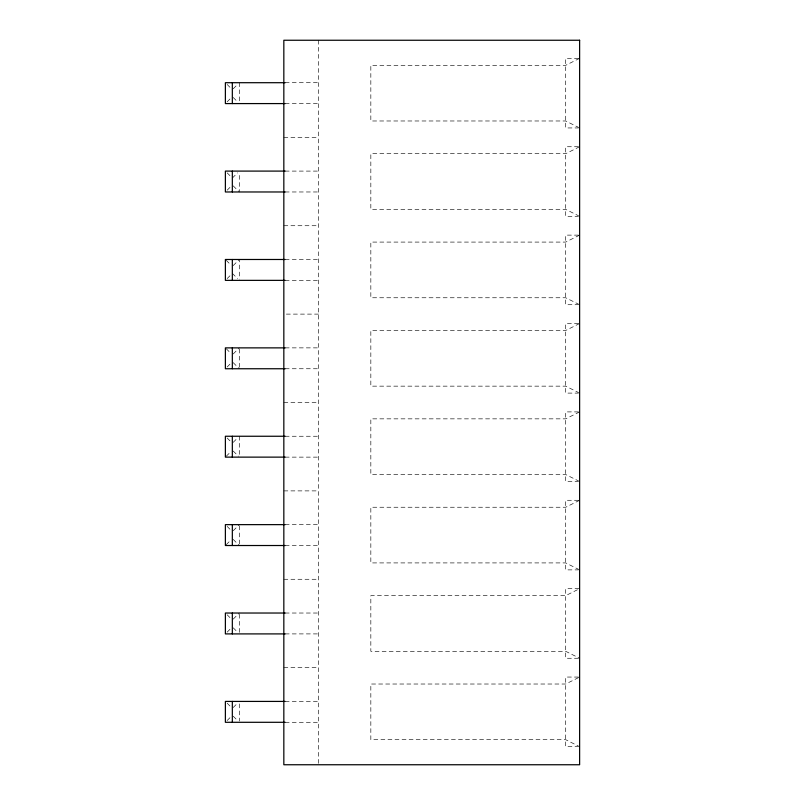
<?xml version="1.0" encoding="UTF-8"?>
<svg xmlns="http://www.w3.org/2000/svg" width="805" height="805" viewBox="0 0 805 805"><rect width="100%" height="100%" fill="white"/><g stroke="black" fill="none" stroke-linecap="round" stroke-linejoin="round"><path stroke-width="0.6" stroke-dasharray="4.03 3.02" d="M233.209 88.791L237.556 84.445M227.121 101.843L230.592 98.361M232.333 178.056L237.556 172.834M227.121 190.232L230.592 186.75M233.209 265.57L239.296 259.482L239.296 279.134M227.121 278.621L230.592 275.139M233.209 353.959L239.296 347.871M227.121 367.01L230.592 363.528M233.209 442.348L237.556 437.99M226.245 456.264L230.592 451.917M233.209 530.737L239.296 524.639M226.245 544.653L230.592 540.306M233.209 619.115L239.296 613.028M227.121 632.167L230.592 628.685M233.209 707.504L237.556 703.157M227.121 720.556L230.592 717.074M579.62 58.342L565.704 65.306L370.833 65.306L370.833 120.981L565.704 120.981L578.554 127.401M579.62 146.731L565.704 153.695L370.833 153.695L370.833 209.37L565.704 209.37L578.554 215.79M579.62 235.12L565.704 242.084L370.833 242.084L370.833 297.759L565.704 297.759L578.554 304.179M579.62 323.509L565.704 330.463L370.833 330.463L370.833 386.148L565.704 386.148L578.554 392.568M579.62 411.898L565.704 418.852L370.833 418.852L370.833 474.537L565.704 474.537L578.554 480.957M579.62 500.287L565.704 507.241L370.833 507.241L370.833 562.916L565.704 562.916L578.554 569.346M578.554 677.599L565.704 684.019L370.833 684.019L370.833 739.694L565.704 739.694L578.554 746.124M578.463 58.342L565.704 58.342L565.704 127.945L578.463 127.945M285.161 82.704L318.639 82.704M285.161 103.583L318.639 103.583M283.833 137.333L318.639 137.333M578.463 146.731L565.704 146.731L565.704 216.334L578.463 216.334M285.161 171.093L318.639 171.093M285.161 191.972L318.639 191.972M283.833 225.722L318.639 225.722M578.463 235.12L565.704 235.12L565.704 304.713L578.463 304.713M285.161 259.482L318.639 259.482M285.161 280.361L318.639 280.361M286.328 314.111L318.639 314.111M578.463 323.509L565.704 323.509L565.704 393.102L578.463 393.102M285.161 347.871L318.639 347.871M285.161 368.75L318.639 368.75M283.833 402.5L318.639 402.5M578.463 411.898L565.704 411.898L565.704 481.491L578.463 481.491M285.161 436.25L318.639 436.25M285.161 457.129L318.639 457.129M283.833 490.889L318.639 490.889M578.463 500.287L565.704 500.287L565.704 569.88L578.463 569.88M285.161 524.639L318.639 524.639M285.161 545.518L318.639 545.518M283.833 579.278L318.639 579.278M285.161 613.028L318.639 613.028M285.161 633.907L318.639 633.907M578.463 658.269L565.704 658.269L565.704 588.666L579.62 588.666L565.704 595.63L370.833 595.63L370.833 651.305L565.704 651.305L579.62 658.269M283.833 667.667L318.639 667.667M578.463 677.055L565.704 677.055L565.704 746.658L578.463 746.658M285.161 701.417L318.639 701.417M285.161 722.296L318.639 722.296M227.121 84.445L232.333 89.667M233.209 97.496L237.556 101.843M227.121 172.834L230.592 176.315M233.209 185.885L239.296 191.972L239.296 173.548M226.245 260.347L230.592 264.694M232.333 273.398L237.556 278.621M226.245 348.736L230.592 353.083M233.209 362.653L239.296 368.75M227.121 437.99L230.592 441.472M233.209 451.042L238.431 456.264M227.121 526.379L230.592 529.861M233.209 539.431L239.296 545.518M227.121 614.768L230.592 618.25M233.209 627.82L237.556 632.167M227.121 703.157L230.592 706.639M233.209 716.209L237.556 720.556M318.639 40.25L318.639 764.75M239.296 82.704L239.296 101.128M239.296 349.098L239.296 367.513M239.296 436.25L239.296 455.902M239.296 525.866L239.296 544.291M239.296 614.255L239.296 633.907M239.296 703.872L239.296 721.069"/><path stroke-width="1.21" d="M285.161 82.704L225.38 82.704L225.38 103.583L285.161 103.583M285.161 171.093L225.38 171.093L225.38 191.972L285.161 191.972M285.161 259.482L225.38 259.482L225.38 280.361L285.161 280.361M285.161 347.871L225.38 347.871L225.38 368.75L285.161 368.75M285.161 436.25L225.38 436.25L225.38 457.129L285.161 457.129M285.161 524.639L225.38 524.639L225.38 545.518L285.161 545.518M285.161 613.028L225.38 613.028L225.38 633.907L285.161 633.907M285.161 701.417L225.38 701.417L225.38 722.296L285.161 722.296M232.333 82.704L232.333 103.583M232.333 171.093L232.333 191.972M232.333 259.482L232.333 280.361M232.333 347.871L232.333 368.75M232.333 436.25L232.333 457.129M232.333 524.639L232.333 545.518M232.333 613.028L232.333 633.907M232.333 701.417L232.333 722.296M579.62 40.25L283.833 40.25L283.833 764.75L579.62 764.75L579.62 40.25"/></g></svg>
